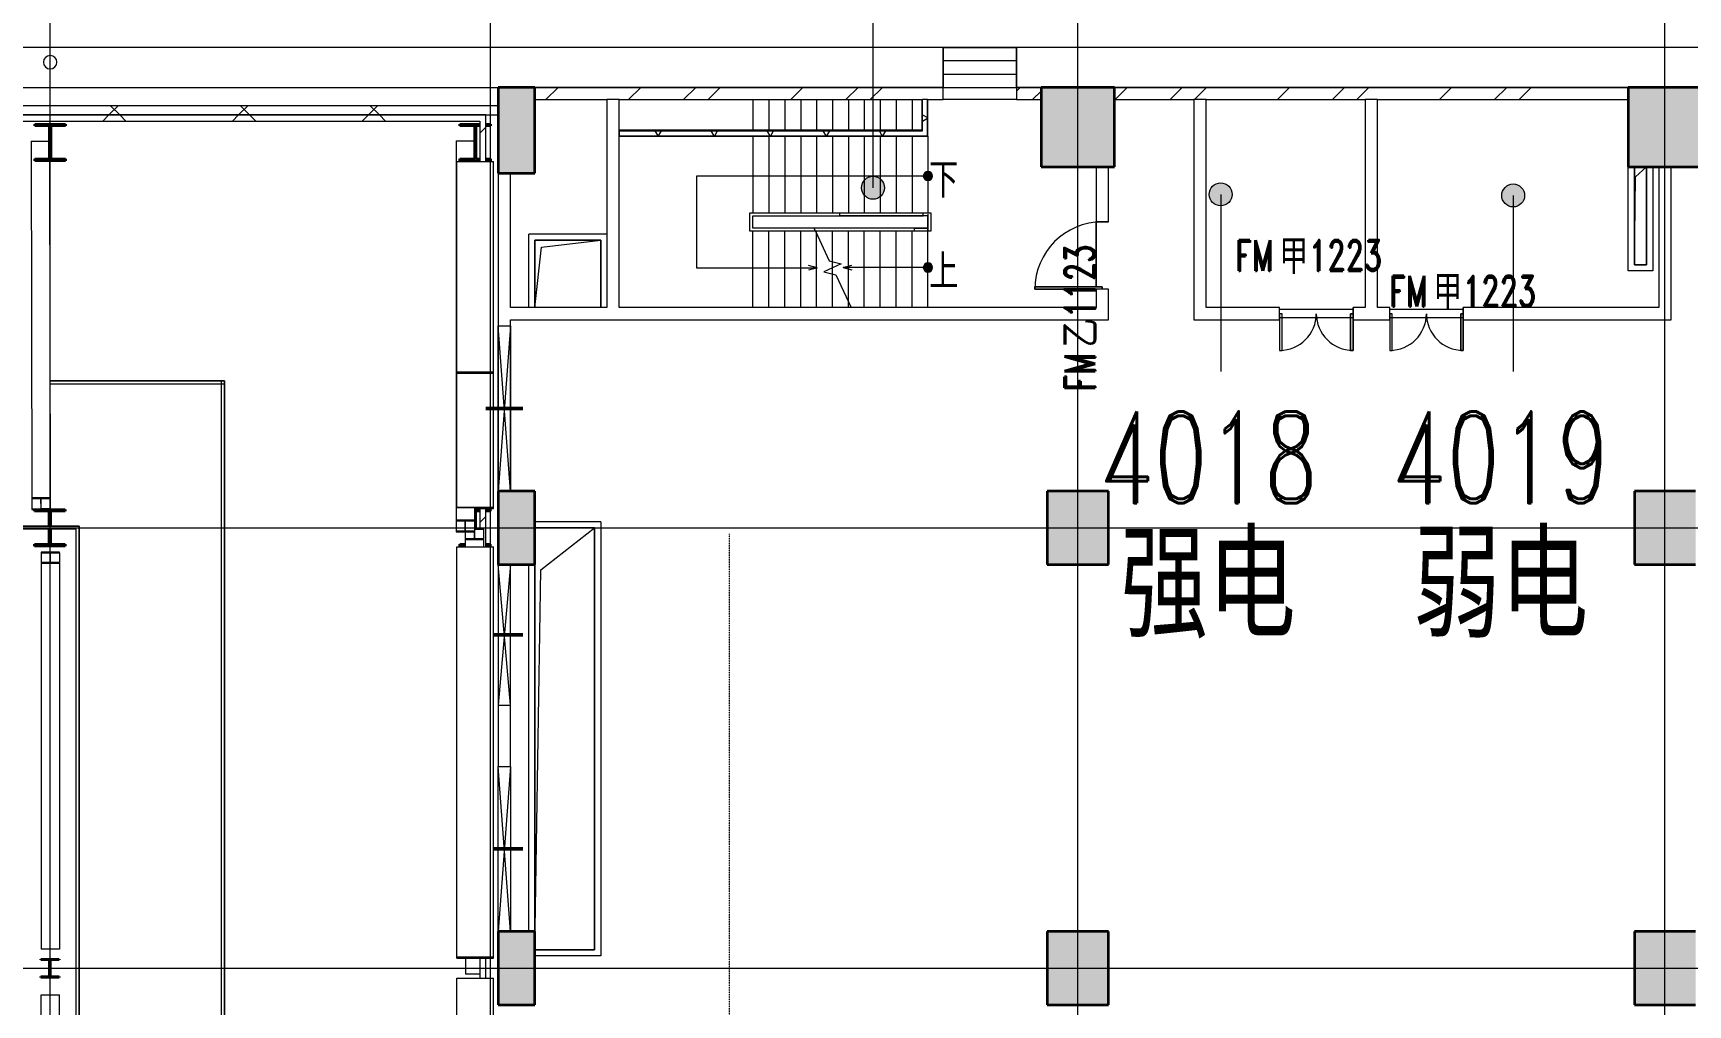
# Model space of a CAD drawing. Header units: millimetres. Extents: x -30000 to 430621, y -31706 to 192400.
# Drawn here: x 237321 to 264375, y 143400 to 159287 of the extents above; entities that cross this region are included whole.
import ezdxf

# ---------------------------------------------------------------- set-up
doc = ezdxf.new("R2010")
doc.units = ezdxf.units.MM
for name, pattern in [('Dash', [6.35, 3.175, -3.175]), ('架空线', [3.97, 2.38, -1.59]), ('轴网线', [22.04, 18.38, -1.83, 0, -1.83])]:
    doc.linetypes.add(name, pattern=pattern)
doc.layers.get('0').update_dxf_attribs({"color": 8})
for name, color, linetype, lineweight in [('A-ANNO-NOTE', 8, 'Continuous', 5), ('A-AREA-IDEN', 8, 'Continuous', 9), ('A-DETL', 8, 'Continuous', 18), ('A-DETL-GENF', 8, 'Continuous', 18), ('A-DOOR', 8, 'Continuous', 5), ('A-DOOR-IDEN', 8, 'Continuous', 9), ('A-DOOR-OPNG', 8, 'Continuous', 5), ('A-FLOR', 8, 'Continuous', 5), ('A-FLOR-HRAL', 8, 'Continuous', 5), ('A-GENM', 8, 'Continuous', 5), ('A-GLAZ', 8, 'Continuous', 5), ('A-WALL', 8, 'Continuous', 5), ('A-WALL-FNSH', 8, 'Continuous', 9), ('A-WALL-PATT', 8, 'Continuous', 9), ('P-PIPE', 8, 'Continuous', 5), ('S-BEAM', 8, 'Continuous', 5), ('S-COLS', 8, 'Continuous', 5), ('S-GRID', 8, 'Continuous', 9), ('S-STRS', 8, 'Continuous', 5), ('S-STRS-MBND', 8, 'Continuous', 5)]:
    doc.layers.add(name, color=color, linetype=linetype, lineweight=lineweight)
doc.styles.add('RomanD', font='romand__.ttf', dxfattribs={"width": 0.7, "height": 1500})
doc.styles.add('RomanD_1', font='romand__.ttf', dxfattribs={"width": 0.7, "height": 500})
doc.styles.add('仿宋', font='simfang.ttf', dxfattribs={"width": 0.7, "height": 500})
doc.styles.add('仿宋_2', font='simfang.ttf', dxfattribs={"width": 0.7, "height": 1500})
doc.styles.add('微软雅黑', font='Microsoft YaHei.ttf', dxfattribs={"width": 0.7, "height": 500})
pattern_1 = [(45, (-4e-09, 0), (-1060.66, 1060.66), []), (135, (-4e-09, 0), (-1060.66, -1060.66), [])]
pattern_2 = [(45, (-4e-09, 0), (-1325.825, 1325.825), []), (45, (-4e-09, 400), (-1325.825, 1325.825), []), (45, (-4e-09, 1300), (-1325.825, 1325.825), [1875, -625])]

# ---------------------------------------------------------------- blocks, each defined once
blk = doc.blocks.new('X-AR-F3-00-W-002_HLP2_rvt-1-LAY-4F-1_500-A')
at = {"layer": 'P-PIPE', "color": 96, "true_color": 0x007f00}
for start, end in [(0, 180), (180, 0)]:
    blk.add_arc((237600, 158811), 110, start, end, dxfattribs=at)
blk = doc.blocks.new('钢_梁_焊接H - H600X600X20X36-658872-LAY-4F-1_500-A')
at = {"layer": 'S-BEAM', "color": 8, "lineweight": 15, "true_color": 0x777777}
for p, q in [((244250, 157187), (244850, 157187)), ((244250, 153742), (244250, 157187)), ((244850, 153742), (244850, 157187)), ((244850, 153742), (244250, 153742)), ((244250, 153742), (244250, 153740)), ((244250, 153740), (244540, 153740)), ((244250, 153725), (244250, 153740)), ((244540, 153740), (244540, 153725)), ((244560, 153725), (244560, 153740)), ((244560, 153740), (244850, 153740)), ((244850, 153740), (244850, 153742)), ((244850, 153725), (244850, 153740))]:
    blk.add_line(p, q, dxfattribs=at)
blk = doc.blocks.new('钢_梁_焊接H - H600X600X20X36-658873-LAY-4F-1_500-A')
at = {"layer": 'S-BEAM', "color": 8, "lineweight": 15, "true_color": 0x777777}
for p, q in [((244250, 153725), (244850, 153725)), ((244250, 151531), (244250, 153725)), ((244850, 151531), (244850, 153725)), ((244850, 151531), (244250, 151531)), ((244250, 151531), (244250, 151530)), ((244250, 151530), (244540, 151530)), ((244535, 151513), (244850, 151513)), ((244540, 151530), (244540, 151514)), ((244560, 151514), (244560, 151530)), ((244560, 151530), (244850, 151530)), ((244850, 151514), (244560, 151514)), ((244850, 151530), (244850, 151531)), ((244850, 151514), (244850, 151531)), ((244850, 151513), (244850, 151514))]:
    blk.add_line(p, q, dxfattribs=at)
blk = doc.blocks.new('钢_梁_焊接H - H600X600X20X36-658874-LAY-4F-1_500-A')
at = {"layer": 'S-BEAM', "color": 8, "lineweight": 15, "true_color": 0x777777}
for p, q in [((244250, 150887), (244850, 150887)), ((244250, 144182), (244250, 150887)), ((244850, 144182), (244850, 150887)), ((244850, 144182), (244250, 144182)), ((244250, 144182), (244250, 144180)), ((244250, 144164), (244250, 144182)), ((244250, 144180), (244540, 144180)), ((244540, 144164), (244250, 144164)), ((244250, 144164), (244250, 144163)), ((244250, 144163), (244850, 144163)), ((244540, 144180), (244540, 144164)), ((244560, 144164), (244560, 144180)), ((244560, 144180), (244850, 144180)), ((244850, 144164), (244560, 144164)), ((244850, 144180), (244850, 144182)), ((244850, 144164), (244850, 144182)), ((244850, 144163), (244850, 144164))]:
    blk.add_line(p, q, dxfattribs=at)
blk = doc.blocks.new('钢_梁_焊接H - H600X600X20X36-658875-LAY-4F-1_500-A')
at = {"layer": 'S-BEAM', "color": 8, "lineweight": 15, "true_color": 0x777777}
for p, q in [((244250, 143837), (244850, 143837)), ((244250, 136982), (244250, 143837)), ((244850, 136982), (244850, 143837)), ((244850, 136982), (244250, 136982)), ((244250, 136982), (244250, 136980)), ((244250, 136964), (244250, 136982)), ((244250, 136980), (244540, 136980)), ((244540, 136964), (244250, 136964)), ((244250, 136964), (244250, 136963)), ((244250, 136963), (244850, 136963)), ((244540, 136980), (244540, 136964)), ((244560, 136964), (244560, 136980)), ((244560, 136980), (244850, 136980)), ((244850, 136964), (244560, 136964)), ((244850, 136980), (244850, 136982)), ((244850, 136964), (244850, 136982)), ((244850, 136963), (244850, 136964))]:
    blk.add_line(p, q, dxfattribs=at)
blk = doc.blocks.new('钢_柱_焊接H - H600X500X20X30-659261-LAY-4F-1_500-A')
at = {"layer": 'S-COLS', "lineweight": 15, "true_color": 0xdddddd}
blk.add_hatch(color=254, dxfattribs=at).paths.add_polyline_path([(-250, -300), (250, -300), (250, -270), (10, -270), (10, 270), (250, 270), (250, 300), (-250, 300), (-250, 270), (-10, 270), (-10, -270), (-250, -270)], flags=0)
at = {"layer": 'S-COLS', "color": 8, "lineweight": 35, "true_color": 0x777777}
for p, q in [((-250, 300), (250, 300)), ((-250, 270), (-250, 300)), ((250, 300), (250, 270)), ((-10, 270), (-250, 270)), ((-10, -270), (-10, 270)), ((10, 270), (10, -270)), ((250, 270), (10, 270)), ((-250, -270), (-10, -270)), ((-250, -300), (-250, -270)), ((10, -270), (250, -270)), ((250, -270), (250, -300)), ((250, -300), (-250, -300))]:
    blk.add_line(p, q, dxfattribs=at)
blk = doc.blocks.new('钢_柱_焊接H - H600X500X20X30-V10-LAY-4F-1_500-A')
at = {"layer": 'S-COLS', "lineweight": 15, "true_color": 0xdddddd}
h = blk.add_hatch(color=254, dxfattribs=at)
h.paths.add_polyline_path([(-10, -300), (75, -300), (75, -270), (10, -270), (10, 270), (75, 270), (75, 300), (-250, 300), (-250, 270), (-10, 270), (-10, -270), (-250, -270), (-250, -300)], flags=0)
h.paths.add_polyline_path([(250, -300), (250, -270), (175, -270), (175, -300)], flags=0)
h.paths.add_polyline_path([(175, 270), (250, 270), (250, 300), (175, 300), (175, 291)], flags=0)
at = {"layer": 'S-COLS', "color": 8, "lineweight": 35, "true_color": 0x777777}
for p, q in [((-250, 300), (75, 300)), ((-250, 270), (-250, 300)), ((175, 300), (250, 300)), ((250, 300), (250, 270)), ((-10, 270), (-250, 270)), ((-10, -270), (-10, 270)), ((10, 270), (10, -270)), ((75, 270), (10, 270)), ((250, 270), (175, 270)), ((-250, -270), (-10, -270)), ((-250, -300), (-250, -270)), ((10, -270), (75, -270)), ((173, -270), (250, -270)), ((250, -270), (250, -300)), ((75, -300), (-250, -300)), ((250, -300), (173, -300))]:
    blk.add_line(p, q, dxfattribs=at)
blk = doc.blocks.new('钢_柱_热轧H - HW300X300-659269-LAY-4F-1_500-A')
at = {"layer": 'S-COLS', "lineweight": 15, "true_color": 0xdddddd}
h = blk.add_hatch(color=254, dxfattribs=at)
h.paths.add_polyline_path([(5, -122), (5, 122), (-5, 122), (-5, -122)], flags=0)
h.paths.add_polyline_path([(9, -131), (5, -122), (-5, -131), (5, -131)], flags=0)
h.paths.add_polyline_path([(-150, -150), (150, -150), (150, -135), (-150, -135), (-150, -150)], flags=0)
h.paths.add_polyline_path([(5, 122), (5, 131), (-5, 129)], flags=0)
h.paths.add_polyline_path([(9, 131), (18, 135), (150, 135), (150, 150), (-150, 150), (-145, 135), (5, 132)], flags=0)
at = {"layer": 'S-COLS', "color": 8, "lineweight": 35, "true_color": 0x777777}
for p, q in [((-150, 150), (150, 150)), ((-150, 135), (-150, 150)), ((-18, 135), (-150, 135)), ((-5, -122), (-5, 122)), ((5, 122), (5, -122)), ((150, 135), (18, 135)), ((150, 150), (150, 135)), ((-150, -135), (-18, -135)), ((-150, -150), (-150, -135)), ((150, -150), (-150, -150)), ((18, -135), (150, -135)), ((150, -135), (150, -150))]:
    blk.add_line(p, q, dxfattribs=at)
for centre, start, end in [((-18, 122), 360, 90), ((18, 122), 90, 180), ((-18, -122), 270, 360), ((18, -122), 180, 270)]:
    blk.add_arc(centre, 13, start, end, dxfattribs=at)
blk = doc.blocks.new('钢_柱_焊接H - H600X500X20X30-V120-LAY-4F-1_500-A')
at = {"layer": 'S-COLS', "lineweight": 15, "true_color": 0xdddddd}
h = blk.add_hatch(color=254, dxfattribs=at)
h.paths.add_polyline_path([(250, -300), (250, -270), (180, -270), (180, -300)], flags=0)
h.paths.add_polyline_path([(-160, -300), (-160, -300), (-160, -270), (-250, -270), (-250, -300), (-160, -300)], flags=0)
h.paths.add_polyline_path([(-10, -12), (10, -12), (15, 270), (80, 270), (80, 300), (-10, 300), (-10, -12)], flags=0)
h.paths.add_polyline_path([(250, 270), (250, 300), (180, 300), (180, 270)], flags=0)
at = {"layer": 'S-COLS', "color": 8, "lineweight": 35, "true_color": 0x777777}
for p, q in [((-10, 300), (80, 300)), ((180, 300), (250, 300)), ((250, 300), (250, 270)), ((10, 270), (10, -12)), ((80, 270), (10, 270)), ((250, 270), (180, 270)), ((-250, -270), (-160, -270)), ((-250, -300), (-250, -270)), ((180, -270), (250, -270)), ((250, -270), (250, -300)), ((-160, -300), (-250, -300)), ((250, -300), (180, -300))]:
    blk.add_line(p, q, dxfattribs=at)
blk = doc.blocks.new('钢_柱_焊接H - H600X500X20X30-V121-LAY-4F-1_500-A')
at = {"layer": 'S-COLS', "lineweight": 15, "true_color": 0xdddddd}
h = blk.add_hatch(color=254, dxfattribs=at)
h.paths.add_polyline_path([(155, -300), (250, -300), (250, -270), (10, -270), (10, -25), (-10, -25), (-10, -270), (-250, -270), (-250, -300), (10, -300)], flags=0)
h.paths.add_polyline_path([(5, 25), (10, 25), (10, 270), (250, 270), (250, 300), (-250, 298), (-250, 270), (-10, 270), (-10, 25), (4, 25)], flags=0)
at = {"layer": 'S-COLS', "color": 8, "lineweight": 35, "true_color": 0x777777}
for p, q in [((-250, 270), (-250, 298)), ((5, 300), (250, 300)), ((250, 300), (250, 270)), ((-10, 270), (-250, 270)), ((-10, 25), (-10, 270)), ((10, 270), (10, 25)), ((250, 270), (10, 270)), ((-250, -270), (-10, -270)), ((-250, -300), (-250, -270)), ((-10, -270), (-10, -25)), ((10, -25), (10, -270)), ((10, -270), (250, -270)), ((250, -270), (250, -300)), ((250, -300), (-250, -300))]:
    blk.add_line(p, q, dxfattribs=at)
blk = doc.blocks.new('钢_梁_焊接H - H300X300X10X15-658926-LAY-4F-1_500-A')
at = {"layer": 'S-BEAM', "color": 8, "lineweight": 15, "true_color": 0x777777}
for p, q in [((244385, 151133), (244385, 151017)), ((244530, 151017), (244385, 151017)), ((244385, 151017), (244385, 151008)), ((244385, 151008), (244685, 151008)), ((244385, 151008), (244385, 150887)), ((244530, 151143), (244530, 151017)), ((244685, 151188), (244535, 151188)), ((244540, 151017), (244540, 151179)), ((244540, 151179), (244685, 151179)), ((244685, 151017), (244540, 151017)), ((244685, 151179), (244685, 151188)), ((244685, 151179), (244685, 151017)), ((244685, 151008), (244685, 151017)), ((244685, 151008), (244685, 150887)), ((244390, 144164), (244390, 143904)), ((244625, 143904), (244390, 143904))]:
    blk.add_line(p, q, dxfattribs=at)
blk = doc.blocks.new('钢_梁_焊接H - H300X300X10X15-659055-LAY-4F-1_500-A')
at = {"layer": 'S-BEAM', "color": 8, "lineweight": 15, "true_color": 0x777777}
for p, q in [((244240, 157525), (244235, 151326)), ((244240, 157525), (244540, 157525)), ((244540, 157525), (244540, 157230)), ((244540, 157200), (244540, 157187)), ((244535, 151531), (244535, 151326)), ((244535, 151326), (244235, 151326)), ((244235, 151326), (244235, 151316)), ((244235, 151316), (244380, 151316)), ((244235, 151316), (244235, 151143)), ((244380, 151316), (244380, 151143)), ((244390, 151143), (244390, 151316)), ((244390, 151316), (244535, 151316)), ((244535, 151316), (244535, 151326)), ((244535, 151316), (244535, 151142)), ((244380, 151143), (244235, 151143)), ((244235, 151143), (244235, 151133)), ((244235, 151133), (244530, 151133)), ((244535, 151142), (244390, 151143))]:
    blk.add_line(p, q, dxfattribs=at)
blk = doc.blocks.new('钢_梁_焊接H - H300X300X10X15-658892-LAY-4F-1_500-A')
at = {"layer": 'S-BEAM', "color": 8, "lineweight": 15, "true_color": 0x777777}
for p, q in [((14250, 143565), (14550, 143565)), ((14250, 137446), (14250, 143565)), ((14550, 137446), (14550, 143565)), ((14550, 137446), (14250, 137446)), ((14250, 137446), (14250, 137436)), ((14250, 137436), (14395, 137436)), ((14250, 137267), (14250, 137436)), ((14395, 137436), (14395, 137267)), ((14405, 137267), (14405, 137436)), ((14405, 137436), (14550, 137436)), ((14550, 137436), (14550, 137446)), ((14550, 137267), (14550, 137436)), ((14395, 137267), (14250, 137267)), ((14250, 137267), (14250, 137258)), ((14250, 137258), (14550, 137258)), ((14550, 137267), (14405, 137267)), ((14550, 137258), (14550, 137267))]:
    blk.add_line(p, q, dxfattribs=at)
blk = doc.blocks.new('钢_梁_焊接H - H300X300X10X15-658893-LAY-4F-1_500-A')
at = {"layer": 'S-BEAM', "color": 8, "lineweight": 15, "true_color": 0x777777}
for p, q in [((14550, 150800), (14250, 150800)), ((14250, 150800), (14250, 150791)), ((14250, 150791), (14395, 150791)), ((14250, 150791), (14250, 150630)), ((14395, 150791), (14395, 150630)), ((14405, 150630), (14405, 150791)), ((14405, 150791), (14550, 150791)), ((14550, 150791), (14550, 150800)), ((14550, 150791), (14550, 150630)), ((14395, 150630), (14250, 150630)), ((14250, 150630), (14250, 150621)), ((14250, 150621), (14550, 150621)), ((14250, 150621), (14250, 144310)), ((14550, 150630), (14405, 150630)), ((14550, 150621), (14550, 150630)), ((14550, 150621), (14550, 144310)), ((14550, 144310), (14250, 144310))]:
    blk.add_line(p, q, dxfattribs=at)
blk = doc.blocks.new('钢_梁_焊接H - H300X300X10X15-V362-LAY-4F-1_500-A')
at = {"layer": 'S-BEAM', "color": 8, "lineweight": 15, "true_color": 0x777777}
for p, q in [((28490, 157522), (28790, 157522)), ((28490, 157522), (28499, 151688)), ((28791, 157200), (28799, 151689)), ((28799, 151689), (28499, 151688)), ((28499, 151688), (28499, 151679)), ((28499, 151679), (28644, 151679)), ((28499, 151679), (28500, 151507)), ((28645, 151508), (28500, 151507)), ((28500, 151507), (28500, 151498)), ((28644, 151679), (28645, 151508)), ((28655, 151508), (28654, 151679)), ((28654, 151679), (28799, 151679)), ((28800, 151508), (28655, 151508)), ((28799, 151679), (28799, 151689)), ((28799, 151679), (28800, 151508)), ((28800, 151498), (28800, 151508)), ((28500, 151498), (28800, 151498))]:
    blk.add_line(p, q, dxfattribs=at)
blk = doc.blocks.new('X-ST-F3-04-C-002_HLP2_rvt-1-LAY-4F-1_500-A')
at = {"color": 8, "lineweight": 15, "true_color": 0x777777}
for name, p in [('钢_柱_焊接H - H600X500X20X30-659261-LAY-4F-1_500-A', (237600, 157500)), ('钢_柱_焊接H - H600X500X20X30-V10-LAY-4F-1_500-A', (244550, 157500)), ('钢_梁_焊接H - H300X300X10X15-V362-LAY-4F-1_500-A', (208800, 0)), ('钢_梁_焊接H - H300X300X10X15-659055-LAY-4F-1_500-A', (0, 0)), ('钢_梁_焊接H - H600X600X20X36-658872-LAY-4F-1_500-A', (0, 0)), ('钢_梁_焊接H - H600X600X20X36-658873-LAY-4F-1_500-A', (0, 0)), ('钢_柱_焊接H - H600X500X20X30-V121-LAY-4F-1_500-A', (237595, 151200)), ('钢_柱_焊接H - H600X500X20X30-V120-LAY-4F-1_500-A', (244545, 151200)), ('钢_梁_焊接H - H300X300X10X15-658926-LAY-4F-1_500-A', (0, 0)), ('钢_梁_焊接H - H300X300X10X15-658893-LAY-4F-1_500-A', (223200, 0)), ('钢_梁_焊接H - H600X600X20X36-658874-LAY-4F-1_500-A', (0, 0)), ('钢_柱_热轧H - HW300X300-659269-LAY-4F-1_500-A', (237595, 144000)), ('钢_梁_焊接H - H600X600X20X36-658875-LAY-4F-1_500-A', (0, 0)), ('钢_梁_焊接H - H300X300X10X15-658892-LAY-4F-1_500-A', (223200, 0))]:
    blk.add_blockref(name, p, dxfattribs=at)
blk = doc.blocks.new('X-ST-F3-04-C-001_HLP2_rvt-1-LAY-4F-1_500-A')
at = {"layer": 'S-COLS', "true_color": 0xc0c0c0}
for points in [[(245158, 157000), (245525, 157000), (245525, 158400), (244925, 158400), (244925, 157000), (245125, 157000)], [(254700, 157100), (255000, 157100), (255000, 158400), (253800, 158400), (253800, 157100)], [(263500, 157100), (264600, 157100), (264600, 158400), (263400, 158400), (263400, 157100)], [(245525, 150600), (245525, 151800), (244925, 151800), (244925, 150600), (245257, 150600)], [(254900, 150600), (254900, 151800), (253900, 151800), (253900, 150600)], [(264500, 150600), (264500, 151800), (263500, 151800), (263500, 150600)], [(245525, 143400), (245525, 144600), (244925, 144600), (244925, 143400), (245510, 143400)], [(254900, 143400), (254900, 144600), (253900, 144600), (253900, 143400)], [(264500, 143400), (264500, 144600), (263500, 144600), (263500, 143400)]]:
    blk.add_hatch(color=9, dxfattribs=at).paths.add_polyline_path(points, flags=0)
at = {"layer": 'S-COLS', "color": 7, "lineweight": 35}
for p, q in [((245525, 158400), (244925, 158400)), ((244925, 158400), (244925, 157000)), ((245525, 157000), (245525, 158400)), ((255000, 158400), (253800, 158400)), ((253800, 158400), (253800, 157100)), ((255000, 157100), (255000, 158400)), ((264600, 158400), (263400, 158400)), ((263400, 158400), (263400, 157100)), ((244925, 157000), (245525, 157000)), ((253800, 157100), (255000, 157100)), ((263400, 157100), (264600, 157100)), ((245525, 151800), (244925, 151800)), ((244925, 151800), (244925, 150600)), ((245525, 150600), (245525, 151800)), ((254900, 151800), (253900, 151800)), ((253900, 151800), (253900, 150600)), ((254900, 150600), (254900, 151800)), ((264500, 151800), (263500, 151800)), ((263500, 151800), (263500, 150600)), ((244925, 150600), (245525, 150600)), ((253900, 150600), (254900, 150600)), ((263500, 150600), (264500, 150600)), ((245525, 144600), (244925, 144600)), ((244925, 144600), (244925, 143400)), ((245525, 143400), (245525, 144600)), ((254900, 144600), (253900, 144600)), ((253900, 144600), (253900, 143400)), ((254900, 143400), (254900, 144600)), ((264500, 144600), (263500, 144600)), ((263500, 144600), (263500, 143400)), ((244925, 143400), (245525, 143400)), ((253900, 143400), (254900, 143400)), ((263500, 143400), (264500, 143400))]:
    blk.add_line(p, q, dxfattribs=at)
blk = doc.blocks.new('栏杆扶手 - 栏杆扶手-1431204-LAY-4F-1_500-A')
at = {"layer": 'A-FLOR-HRAL', "lineweight": 15}
for p, q in [((249040, 156350), (250510, 156350)), ((249040, 156050), (249040, 156350)), ((249090, 156300), (250510, 156300)), ((249090, 156100), (249090, 156300)), ((249090, 156050), (249040, 156050)), ((249090, 156050), (249040, 156050)), ((249090, 156050), (249040, 156050)), ((250087, 156100), (249090, 156100)), ((250110, 156050), (249090, 156050))]:
    blk.add_line(p, q, dxfattribs=at)
blk = doc.blocks.new('顶部扶栏类型 - 顶部扶栏_内部_-1431212-LAY-4F-1_500-A')
at = {"layer": 'A-FLOR-HRAL', "lineweight": 15}
for p, q in [((250510, 156300), (250510, 156350)), ((250510, 156350), (251875, 156350)), ((251875, 156300), (250510, 156300)), ((251875, 156300), (251875, 156350)), ((251875, 156350), (252000, 156350)), ((251950, 156300), (251875, 156300)), ((251950, 156225), (251950, 156300)), ((251950, 156100), (251950, 156225)), ((252000, 156350), (252000, 156225)), ((252000, 156225), (252000, 156050)), ((252000, 156050), (251950, 156050))]:
    blk.add_line(p, q, dxfattribs=at)
blk = doc.blocks.new('顶部扶栏类型 - 顶部扶栏_内部_-V395-LAY-4F-1_500-A')
at = {"layer": 'A-FLOR-HRAL', "lineweight": 15}
for p, q in [((250510, 156350), (251875, 156350)), ((250510, 156300), (251875, 156300)), ((251875, 156350), (252000, 156350)), ((251950, 156325), (251950, 156225)), ((251950, 156225), (251950, 156100)), ((252000, 156350), (252000, 156225)), ((252000, 156225), (252000, 156050)), ((252000, 156050), (251950, 156050))]:
    blk.add_line(p, q, dxfattribs=at)
blk = doc.blocks.new('顶部扶栏类型 - 顶部扶栏_内部_-1431302-LAY-4F-1_500-A')
at = {"layer": 'A-FLOR-HRAL', "lineweight": 15}
for p, q in [((251733, 156050), (251733, 156100)), ((251733, 156100), (251950, 156100)), ((251950, 156050), (251733, 156050)), ((251950, 156100), (251950, 156050))]:
    blk.add_line(p, q, dxfattribs=at)
blk = doc.blocks.new('顶部扶栏类型 - 顶部扶栏_内部_-V396-LAY-4F-1_500-A')
at = {"layer": 'A-FLOR-HRAL', "lineweight": 15}
for p, q in [((250087, 156100), (250110, 156050)), ((251950, 156100), (250087, 156100)), ((251950, 156050), (250110, 156050)), ((251950, 156050), (251950, 156100))]:
    blk.add_line(p, q, dxfattribs=at)
blk = doc.blocks.new('下楼梯路径-D - 顺砌剖面-1884699-LAY-4F-1_500-A')
at = {"layer": 'A-DETL-GENF', "true_color": 0x808080}
blk.add_hatch(color=8, dxfattribs=at).paths.add_polyline_path([(844, 1086), (877, 1096), (897, 1108), (909, 1123), (919, 1161), (909, 1198), (882, 1226), (844, 1236), (807, 1226), (780, 1198), (772, 1180), (772, 1142), (780, 1123), (807, 1096), (835, 1088)], flags=0)
at = {"layer": 'A-DETL-GENF'}
for p, q in [((772, 1161), (-2941, 1161)), ((-2941, 1161), (-2941, -339)), ((844, 1161), (772, 1161)), ((-2941, -339), (-964, -339)), ((-964, -339), (-1109, -300)), ((-964, -339), (-1109, -378))]:
    blk.add_line(p, q, dxfattribs=at)
for start, end in [(0, 180), (180, 360)]:
    blk.add_arc((844, 1161), 75, start, end, dxfattribs=at)
blk = doc.blocks.new('上楼梯路径-B - 顺砌剖面-1883782-LAY-4F-1_500-A')
at = {"layer": 'A-DETL-GENF', "true_color": 0x808080}
blk.add_hatch(color=8, dxfattribs=at).paths.add_polyline_path([(0, -307), (38, -297), (65, -270), (75, -232), (72, -213), (53, -179), (19, -160), (-19, -160), (-53, -179), (-72, -213), (-72, -242), (-65, -270), (-37, -297)], flags=0)
at = {"layer": 'A-DETL-GENF'}
for p, q in [((-1388, -232), (-1243, -193)), ((-75, -232), (-1388, -232)), ((-1388, -232), (-1243, -271)), ((53, -232), (-70, -232))]:
    blk.add_line(p, q, dxfattribs=at)
for start, end in [(0, 180), (180, 360)]:
    blk.add_arc((0, -232), 75, start, end, dxfattribs=at)
blk = doc.blocks.new('AR-F3-00-STA-001_HLP2_rvt-1-LAY-4F-1_500-A')
at = {"layer": 'S-STRS', "lineweight": 15}
for p, q in [((249090, 158200), (249090, 157700)), ((249350, 158200), (249350, 157700)), ((249610, 158200), (249610, 157700)), ((249870, 158200), (249870, 157700)), ((250130, 158200), (250130, 157700)), ((250390, 158200), (250390, 157700)), ((250650, 158200), (250650, 157700)), ((250910, 158200), (250910, 157700)), ((251170, 158200), (251170, 157700)), ((251430, 158200), (251430, 157700)), ((251690, 158200), (251690, 157700)), ((249090, 157600), (249090, 156350)), ((249350, 157600), (249350, 156350)), ((249610, 157600), (249610, 156350)), ((249870, 157600), (249870, 156350)), ((250130, 157600), (250130, 156350)), ((250390, 157600), (250390, 156350)), ((250650, 157600), (250650, 156350)), ((250910, 157600), (250910, 156350)), ((251170, 157600), (251170, 156350)), ((251430, 157600), (251430, 156350)), ((251690, 157600), (251690, 156350)), ((251950, 157600), (251950, 157025)), ((251950, 157025), (251950, 157010)), ((251950, 157005), (251950, 156880)), ((251950, 156875), (251950, 156350)), ((254700, 155140), (254700, 156200)), ((249090, 154800), (249090, 156050)), ((249350, 154800), (249350, 156050)), ((249610, 154800), (249610, 156050)), ((249870, 154800), (249870, 156050)), ((250130, 156008), (250130, 156050)), ((250130, 154800), (250130, 156008)), ((250390, 155550), (250390, 156050)), ((250650, 154892), (250650, 156050)), ((250910, 154800), (250910, 156050)), ((251170, 154800), (251170, 156050)), ((251430, 154800), (251430, 156050)), ((251690, 154800), (251690, 156050)), ((251950, 155527), (251950, 156050)), ((250390, 155450), (250390, 155550)), ((250390, 155350), (250390, 155450)), ((250390, 154800), (250390, 155350)), ((251950, 155380), (251950, 155522)), ((251950, 154800), (251950, 155380)), ((250650, 154800), (250650, 154892))]:
    blk.add_line(p, q, dxfattribs=at)
at = {"layer": 'S-STRS', "linetype": '架空线', "lineweight": 15}
for p, q in [((249090, 158200), (249090, 157700)), ((249350, 158200), (249350, 157700)), ((249610, 158200), (249610, 157700)), ((249870, 158200), (249870, 157700)), ((250130, 158200), (250130, 157700)), ((250390, 158200), (250390, 157700)), ((250650, 158200), (250650, 157700)), ((250910, 158200), (250910, 157700)), ((251170, 158200), (251170, 157700)), ((251430, 158200), (251430, 157700)), ((251690, 158200), (251690, 157700)), ((249090, 157600), (249090, 156350)), ((249350, 157600), (249350, 156350)), ((249610, 157600), (249610, 156350)), ((249870, 157600), (249870, 156350)), ((250130, 157600), (250130, 156350)), ((250390, 157600), (250390, 156350)), ((250650, 157600), (250650, 156350)), ((250910, 157600), (250910, 156350)), ((251170, 157600), (251170, 156350)), ((251430, 157600), (251430, 156350)), ((251690, 157600), (251690, 156350)), ((251950, 157600), (251950, 157025)), ((251950, 157025), (251950, 157010)), ((251950, 157005), (251950, 156880)), ((251950, 156875), (251950, 156350)), ((249090, 154800), (249090, 156050)), ((249350, 154800), (249350, 156050)), ((249610, 154800), (249610, 156050)), ((249870, 154800), (249870, 156050)), ((250130, 156008), (250130, 156050)), ((250130, 154800), (250130, 156008)), ((250390, 155550), (250390, 156050)), ((250650, 154892), (250650, 156050)), ((250910, 154800), (250910, 156050)), ((251170, 154800), (251170, 156050)), ((251430, 154800), (251430, 156050)), ((251690, 154800), (251690, 156050)), ((251950, 155527), (251950, 156050)), ((250390, 155450), (250390, 155550)), ((250390, 155350), (250390, 155450)), ((250390, 154800), (250390, 155350)), ((251950, 155380), (251950, 155522)), ((251950, 154800), (251950, 155380)), ((250650, 154800), (250650, 154892))]:
    blk.add_line(p, q, dxfattribs=at)
at = {"layer": 'S-STRS-MBND', "lineweight": 15}
for p, q in [((250110, 156050), (250337, 155563)), ((250337, 155563), (250532, 155516)), ((250532, 155516), (250248, 155384)), ((250248, 155384), (250443, 155337)), ((250443, 155337), (250693, 154800))]:
    blk.add_line(p, q, dxfattribs=at)
at = {"lineweight": 15}
for name, p in [('下楼梯路径-D - 顺砌剖面-1884699-LAY-4F-1_500-A', (251106, 155789)), ('上楼梯路径-B - 顺砌剖面-1883782-LAY-4F-1_500-A', (251950, 155687))]:
    blk.add_blockref(name, p, dxfattribs=at)
at = {"color": 163, "lineweight": 15, "true_color": 0x667fcc}
for name in ['栏杆扶手 - 栏杆扶手-1431204-LAY-4F-1_500-A', '顶部扶栏类型 - 顶部扶栏_内部_-1431212-LAY-4F-1_500-A', '顶部扶栏类型 - 顶部扶栏_内部_-V395-LAY-4F-1_500-A', '顶部扶栏类型 - 顶部扶栏_内部_-V396-LAY-4F-1_500-A', '顶部扶栏类型 - 顶部扶栏_内部_-1431302-LAY-4F-1_500-A']:
    blk.add_blockref(name, (0, 0), dxfattribs=at)
at = {"layer": 'A-ANNO-NOTE', "color": 7, "lineweight": 15, "char_height": 500, "width": 673.42, "attachment_point": 1, "style": '仿宋'}
for s, insert in [('\\f仿宋|b0|i0|c134|p49|;\\W.7;下', (251971, 157153)), ('\\f仿宋|b0|i0|c134|p49|;\\W.7;上', (251971, 155658))]:
    blk.add_mtext(s, dxfattribs=dict(at, insert=insert))
blk = doc.blocks.new('顶部扶栏类型 - 顶部扶栏_内部_-3241377-LAY-4F-1_500-A')
at = {"layer": 'A-FLOR-HRAL'}
for p, q in [((187185, 151225), (238075, 151225)), ((238025, 151175), (187335, 151175)), ((238025, 115375), (238025, 151175)), ((238075, 151225), (238075, 115375))]:
    blk.add_line(p, q, dxfattribs=at)
blk = doc.blocks.new('顶部扶栏类型 - 顶部扶栏_内部_-V435-LAY-4F-1_500-A')
at = {"layer": 'A-FLOR-HRAL'}
for p, q in [((238075, 151225), (187185, 151225)), ((238025, 151175), (187335, 151175)), ((238025, 115375), (238025, 151175)), ((238075, 115375), (238075, 151225))]:
    blk.add_line(p, q, dxfattribs=at)
blk = doc.blocks.new('顶部扶栏类型 - 顶部扶栏_内部_-3241510-LAY-4F-1_500-A')
at = {"layer": 'A-FLOR-HRAL'}
for p, q in [((237596, 153600), (240450, 153600)), ((240450, 153550), (237596, 153550)), ((240450, 153600), (240450, 153550))]:
    blk.add_line(p, q, dxfattribs=at)
blk = doc.blocks.new('顶部扶栏类型 - 顶部扶栏_内部_-V440-LAY-4F-1_500-A')
at = {"layer": 'A-FLOR-HRAL'}
for p, q in [((240450, 153600), (237596, 153600)), ((240450, 153550), (237596, 153550)), ((240450, 153550), (240450, 153600))]:
    blk.add_line(p, q, dxfattribs=at)
blk = doc.blocks.new('顶部扶栏类型 - 顶部扶栏_内部_-3241665-LAY-4F-1_500-A')
at = {"layer": 'A-FLOR-HRAL'}
for p, q in [((240400, 153600), (240450, 153600)), ((240400, 117550), (240400, 153600)), ((240450, 153600), (240450, 117600))]:
    blk.add_line(p, q, dxfattribs=at)
blk = doc.blocks.new('顶部扶栏类型 - 顶部扶栏_内部_-V448-LAY-4F-1_500-A')
at = {"layer": 'A-FLOR-HRAL'}
for p, q in [((240400, 153600), (240450, 153600)), ((240400, 117550), (240400, 153600)), ((240450, 117600), (240450, 153600))]:
    blk.add_line(p, q, dxfattribs=at)
blk = doc.blocks.new('单扇窗 - XPYC1212-4534986-LAY-4F-1_500-A')
at = {"layer": 'A-GLAZ'}
for p, q in [((600, 330), (-600, 330)), ((-600, 330), (-600, -320)), ((600, -320), (600, 330)), ((600, 113), (-600, 113)), ((-600, -103), (600, -103)), ((-600, -320), (600, -320))]:
    blk.add_line(p, q, dxfattribs=at)
blk = doc.blocks.new('双扇平开防火门_带观察窗 - FM甲1223-4642656-LAY-4F-1_500-A')
at = {"layer": 'A-DOOR'}
for p, q in [((-600, 0), (-600, 600)), ((-600, 600), (-560, 600)), ((-600, 600), (-600, 400)), ((-560, 600), (-600, 600)), ((-560, 600), (-560, 0)), ((-560, 400), (-560, 600)), ((600, 600), (560, 600)), ((560, 600), (560, 0)), ((600, 600), (560, 600)), ((560, 600), (560, 400)), ((600, 0), (600, 600)), ((600, 400), (600, 600)), ((-600, 400), (-600, 200)), ((-560, 200), (-560, 400)), ((560, 400), (560, 200)), ((600, 200), (600, 400)), ((-600, 200), (-600, 100)), ((-560, 0), (-600, 0)), ((-600, 0), (-560, 0)), ((-560, 0), (-560, 200)), ((560, 200), (560, 0)), ((560, 0), (600, 0)), ((560, 0), (600, 0)), ((600, 100), (600, 200))]:
    blk.add_line(p, q, dxfattribs=at)
for centre, start, end in [((-600, 0), 0, 90), ((600, 0), 90, 180)]:
    blk.add_arc(centre, 600, start, end, dxfattribs=at)
at = {"layer": 'A-DOOR-OPNG'}
for p, q in [((-600, 100), (-600, -100)), ((-600, 70), (600, 70)), ((600, 100), (600, -100)), ((-600, -70), (600, -70))]:
    blk.add_line(p, q, dxfattribs=at)
blk = doc.blocks.new('单扇平开防火门_带观察窗 - FM乙1123-4703410-LAY-4F-1_500-A')
at = {"layer": 'A-DOOR'}
for p, q in [((510, -1100), (510, 0)), ((550, 0), (510, 0)), ((510, 0), (510, -700)), ((510, 0), (550, 0)), ((550, 0), (550, -1100)), ((550, -700), (550, -100)), ((510, -700), (510, -900)), ((550, -900), (550, -700)), ((510, -900), (510, -1100)), ((550, -1100), (550, -900)), ((550, -1100), (510, -1100)), ((510, -1100), (550, -1100))]:
    blk.add_line(p, q, dxfattribs=at)
blk.add_arc((550, 0), 1100, 180, 270, dxfattribs=at)
at = {"layer": 'A-DOOR-OPNG'}
for p, q in [((-550, 100), (-550, -100)), ((550, 99), (550, -100))]:
    blk.add_line(p, q, dxfattribs=at)
blk = doc.blocks.new('楼板洞口-A - F01-翻边100-4955235-LAY-4F-1_500-A')
at = {"layer": 'A-GENM'}
for p, q in [((-100, 0), (-100, 1200)), ((1175, 1200), (-100, 1200)), ((0, 0), (0, 1100)), ((0, 1100), (1075, 1100)), ((0, 1100), (0, 0)), ((1075, 1100), (0, 1100)), ((107.5, 990), (1075, 1100)), ((1075, 1100), (1075, 0)), ((1075, 0), (1075, 1100)), ((0, 0), (107.5, 990))]:
    blk.add_line(p, q, dxfattribs=at)
blk = doc.blocks.new('矩形墙洞-D - F01-4913042-LAY-4F-1_500-A')
at = {"layer": 'A-GENM'}
for p, q in [((-1225, 100), (1475, 100)), ((1475, -100), (-1225, 100)), ((-1225, -100), (1475, 100)), ((1475, 100), (1475, -100)), ((1475, -100), (-1225, -100))]:
    blk.add_line(p, q, dxfattribs=at)
at = {"layer": 'A-GENM', "color": 7, "lineweight": 50}
blk.add_line((125, 175.000104), (125, -300), dxfattribs=at)
blk = doc.blocks.new('矩形墙洞-D - F01-4913043-LAY-4F-1_500-A')
at = {"layer": 'A-GENM', "color": 7, "lineweight": 50}
blk.add_line((125, -175.000104), (125, 300), dxfattribs=at)
at = {"layer": 'A-GENM'}
for p, q in [((1275, 100), (-1025, 100)), ((1275, 100), (-1025, -100)), ((-1025, 100), (1275, -100)), ((1275, -100), (1275, 100)), ((-1025, -100), (1275, -100))]:
    blk.add_line(p, q, dxfattribs=at)
blk = doc.blocks.new('矩形墙洞-D - F01-V465-LAY-4F-1_500-A')
at = {"layer": 'A-GENM', "color": 7, "lineweight": 50}
blk.add_line((125, 300), (125, -300), dxfattribs=at)
at = {"layer": 'A-GENM'}
for p, q in [((-1225, 100), (1475, 100)), ((1475, -100), (-1225, 100)), ((-1225, -100), (1475, 100)), ((1475, 100), (1475, -100)), ((1475, -100), (-1225, -100))]:
    blk.add_line(p, q, dxfattribs=at)
blk = doc.blocks.new('楼板洞口-A - F01-翻边100-4955252-LAY-4F-1_500-A')
at = {"layer": 'A-GENM'}
for p, q in [((1075, 7000), (0, 7000)), ((0, 6900), (975, 6900)), ((975, 6900), (0, 6900)), ((97.5, 6210), (975, 6900)), ((975, 6900), (975, 0)), ((975, 0), (975, 6900)), ((1075, 7000), (1075, -100)), ((-100, 300), (-100, 6300)), ((0, 300), (0, 6300)), ((0, 6300), (0, 300)), ((0, 0), (97.5, 6210)), ((975, 0), (0, 0)), ((0, 0), (975, 0)), ((1075, -100), (0, -100))]:
    blk.add_line(p, q, dxfattribs=at)
blk = doc.blocks.new('楼板洞口-A - CO-翻边100mm-4954296-LAY-4F-1_500-A')
at = {"layer": 'A-GENM'}
for p, q in [((-100, -100), (-100, 1600)), ((0, 0), (0, 1600)), ((0, 1600), (0, 0)), ((0, 0), (20, 1440)), ((20, 1440), (200, 1600)), ((200, 1600), (200, 0)), ((200, 0), (200, 1600)), ((300, 1600), (300, -100)), ((200, 0), (0, 0)), ((0, 0), (200, 0)), ((300, -100), (-100, -100))]:
    blk.add_line(p, q, dxfattribs=at)

msp = doc.modelspace()

# ---------------------------------------------------------------- hatches: boundary and pattern name
at = {"layer": 'A-AREA-IDEN', "lineweight": 18}
h = msp.add_hatch(color=256, dxfattribs=at)
edge = h.paths.add_edge_path(flags=0)
edge.add_arc((251052.3, 156758.2), 187.5, 0, 360)
h = msp.add_hatch(color=256, dxfattribs=at)
edge = h.paths.add_edge_path(flags=0)
edge.add_arc((256736.4, 156650.9), 187.5, 0, 360)
h = msp.add_hatch(color=256, dxfattribs=at)
edge = h.paths.add_edge_path(flags=0)
edge.add_arc((261518.6, 156632.8), 187.5, 0, 360)
at = {"layer": 'A-WALL-PATT', "lineweight": 5}
h = msp.add_hatch(dxfattribs=at)
h.set_pattern_fill('FP_16', color=256, style=0, pattern_type=2)
h.set_pattern_definition(pattern_2)
h.paths.add_polyline_path([(251850, 158200), (252200, 158200), (252200, 158400), (245525, 158400), (245525, 158200), (250283.9, 158200)], flags=0)
h.paths.add_polyline_path([(253800, 158200), (253800, 158400), (253400, 158400), (253400, 158200), (253607.4, 158200)], flags=0)
h = msp.add_hatch(dxfattribs=at)
h.set_pattern_fill('FP_16', color=256, style=0, pattern_type=2)
h.set_pattern_definition(pattern_2)
h.paths.add_polyline_path([(255000, 158200), (263400, 158200), (263400, 158400), (255000, 158395.2), (255000, 158201.9)], flags=0)
h = msp.add_hatch(dxfattribs=at)
h.set_pattern_fill('FP_13', color=256, style=0, pattern_type=2)
h.set_pattern_definition(pattern_1)
h.paths.add_polyline_path([(150, 157950), (244925, 157950), (244925, 158100), (150, 158100), (150, 158075)], flags=0)
h = msp.add_hatch(dxfattribs=at)
h.set_pattern_fill('FP_10', color=256, angle=180, style=0, pattern_type=2)
h.set_pattern_definition([(90, (251950, 157900), (-793.75, 5e-14), []), (150, (251950, 157900), (-396.9, -687.4), []), (210, (251950, 157900), (396.9, -687.4), [])])
h.paths.add_polyline_path([(251941, 157609), (251941, 158200), (251859, 158200), (251859, 157609)], flags=0)
h = msp.add_hatch(dxfattribs=at)
h.set_pattern_fill('FP_13', color=256, style=0, pattern_type=2)
h.set_pattern_definition(pattern_1)
h.paths.add_polyline_path([(127313.6, 157850), (244625, 157850), (244625, 157950), (200, 157950), (200, 157850), (123990.1, 157850)], flags=0)
h = msp.add_hatch(dxfattribs=at)
h.set_pattern_fill('FP_13', color=256, style=0, pattern_type=2)
h.set_pattern_definition(pattern_1)
h.paths.add_polyline_path([(244725, 450), (244723.3, 1212.9), (244625, 1212.9), (244625, 450)], flags=0)
h.paths.add_polyline_path([(244699.7, 4679.9), (244725, 4679.9), (244719.6, 5013.7), (244690.1, 5013.7), (244690.9, 4679.9), (244699.3, 4679.9)], flags=0)
h.paths.add_polyline_path([(244685.7, 6887.1), (244725, 6887.1), (244725, 7000.5), (244685.5, 7000.5)], flags=0)
h.paths.add_polyline_path([(244625, 7033), (244659, 7033.2), (244659, 7389.6), (244625, 7389.6), (244625, 7033.2)], flags=0)
h.paths.add_polyline_path([(244699.3, 7400.5), (244725, 7400.5), (244725, 7512.5), (244685.2, 7512.5), (244690, 7400.5)], flags=0)
h.paths.add_polyline_path([(244695, 14236.7), (244725, 14236.7), (244725, 14562.6), (244625, 14562.6), (244625, 14236.7), (244695, 14236.7)], flags=0)
h.paths.add_polyline_path([(244700.2, 21436.7), (244725, 21436.7), (244725, 21762.9), (244685.1, 21762.9), (244690.1, 21436.7)], flags=0)
h.paths.add_polyline_path([(244725, 43036.3), (244725, 43363.1), (244625, 43363.1), (244625, 43036.3), (244674.7, 43036.3)], flags=0)
h.paths.add_polyline_path([(244725, 50087.2), (244725, 50729.7), (244690.2, 50729.7), (244695.2, 50087.2), (244700.4, 50087.2)], flags=0)
h.paths.add_polyline_path([(244725, 54342.3), (244725, 104057.7), (244692.7, 104057.7), (244693.1, 103566.4), (244625, 103566.3), (244625, 98230.1), (244693.2, 98230.1), (244692.8, 89595.6), (244693.2, 88969.9), (244625, 88969.9), (244626.3, 83967.9), (244693.3, 83967.8), (244690, 74432.1), (244625, 74432.1), (244625, 69430.1), (244693.2, 69430.1), (244692.6, 60995.8), (244693.2, 60169.9), (244625, 60169.9), (244625, 54833.7), (244693.1, 54833.6), (244695.2, 54342.3)], flags=0)
h.paths.add_polyline_path([(244725, 107670.2), (244725, 108313.3), (244690.4, 108313.3), (244695.3, 107670.2), (244699.8, 107670.2)], flags=0)
h.paths.add_polyline_path([(244625, 115037.4), (244725, 115037.4), (244725, 115363.7), (244625, 115363.7), (244625, 115131.1)], flags=0)
h.paths.add_polyline_path([(244725, 136637.1), (244725, 136963.3), (244625, 136963.3), (244625, 136852.1), (244690, 136852.1), (244695.8, 136637.1)], flags=0)
h.paths.add_polyline_path([(244694.3, 143837.4), (244725, 143837.4), (244725, 144163.3), (244625, 144163.3), (244625, 143837.4), (244694.3, 143837.4)], flags=0)
h.paths.add_polyline_path([(244685, 151512.9), (244625, 151512.9), (244625, 151187.6), (244685, 151187.6)], flags=0)
h.paths.add_polyline_path([(244725, 150887.5), (244725, 151512.9), (244685, 151512.9), (244690.1, 150887.5), (244715.3, 150887.5)], flags=0)
h.paths.add_polyline_path([(244724, 157187.1), (244725, 157187.1), (244725, 157950), (244625, 157950), (244625, 157187.1), (244723.3, 157187.1)], flags=0)
h = msp.add_hatch(dxfattribs=at)
h.set_pattern_fill('FP_11', color=256, angle=-180, style=0, pattern_type=2)
h.set_pattern_definition([(0, (249375, 157600), (0, 793.75), []), (60, (249375, 157600), (-687.4, 396.88), []), (120, (249375, 157600), (-687.4, -396.88), [])])
h.paths.add_polyline_path([(246960.4, 157609), (251859, 157609), (251859, 157691), (246900, 157691), (246900.6, 157609)], flags=0)

# ---------------------------------------------------------------- linework, layer by layer
at = {"layer": 'A-AREA-IDEN', "lineweight": 18}
for p, q in [((251052.3, 156758.2), (251052.3, 162138.9)), ((256736.4, 156650.9), (256736.4, 153752.3)), ((261518.6, 156632.8), (261518.6, 153752.3))]:
    msp.add_line(p, q, dxfattribs=at)
for centre in [(251052.3, 156758.2), (256736.4, 156650.9), (261518.6, 156632.8)]:
    msp.add_circle(centre, 187.5, dxfattribs=at)
at = {"layer": 'A-DETL', "linetype": 'Dash', "lineweight": 5}
msp.add_line((248700, 151100), (248700, 7300), dxfattribs=at)
at = {"layer": 'A-FLOR'}
msp.add_line((254700, 156200), (254700, 155140), dxfattribs=at)
at = {"layer": 'A-WALL'}
for p, q in [((252200, 159050), (253400, 159050)), ((246900, 158200), (246700, 158200)), ((251941, 158200), (251859, 158200)), ((253400, 158200), (252200, 158200)), ((256500, 158200), (256300, 158200)), ((259300, 158200), (259100, 158200)), ((244725, 157950), (200, 157950)), ((200, 157850), (244625, 157850)), ((244625, 157850), (244625, 157187.1)), ((244725, 157187.1), (244725, 157950)), ((246900, 157691), (246900, 157609)), ((246900, 157609), (246900, 157691)), ((244625, 151514), (244625, 151187.6)), ((244725, 150887.5), (244725, 151514)), ((244925, 144600), (244925, 147300)), ((245125, 147300), (245125, 144600)), ((244625, 144164.4), (244625, 143837.4)), ((244725, 143837.4), (244725, 144164.4))]:
    msp.add_line(p, q, dxfattribs=at)
at = {"layer": 'A-WALL', "lineweight": 9}
for p, q in [((245525, 158400), (252200, 158400)), ((252200, 158400), (245525, 158400)), ((252200, 158200), (252200, 158400)), ((253400, 158400), (253800, 158400)), ((253400, 158400), (253400, 158200)), ((253800, 158400), (253400, 158400)), ((255000, 158400), (263400, 158400)), ((263400, 158400), (255000, 158400)), ((244925, 158100), (0, 158100)), ((245525, 158200), (246700, 158200)), ((246700, 158200), (246700, 154800)), ((246900, 157691), (246900, 158200)), ((246900, 158200), (251859, 158200)), ((251859, 157691), (251859, 158200)), ((251941, 157609), (251941, 158200)), ((251941, 158200), (252200, 158200)), ((253400, 158200), (253800, 158200)), ((255000, 158200), (256300, 158200)), ((256300, 158200), (256300, 154600)), ((256500, 158200), (259100, 158200)), ((256500, 154800), (256500, 158200)), ((259100, 158200), (259100, 154800)), ((259300, 154800), (259300, 158200)), ((259300, 158200), (263400, 158200)), ((150, 157950), (244925, 157950)), ((246900, 157700), (246900, 157691)), ((246900, 157691), (251859, 157691)), ((246900, 157609), (246900, 157600)), ((246900, 157609), (251941, 157609)), ((246900, 154800), (246900, 157609)), ((244925, 157000), (244925, 151800)), ((245125, 154800), (245125, 157000)), ((254700, 157100), (254700, 156200)), ((254900, 156200), (254900, 157100)), ((263900, 157100), (263900, 154800)), ((264100, 154600), (264100, 157100)), ((254700, 156200), (254900, 156200)), ((254900, 155100), (254700, 155100)), ((254700, 155100), (254700, 154800)), ((254900, 154600), (254900, 155100)), ((246700, 154800), (245125, 154800)), ((254700, 154800), (246900, 154800)), ((257700, 154800), (256500, 154800)), ((257700, 154600), (257700, 154800)), ((259100, 154800), (258900, 154800)), ((258900, 154800), (258900, 154600)), ((259500, 154800), (259300, 154800)), ((259500, 154600), (259500, 154800)), ((263900, 154800), (260700, 154800)), ((260700, 154800), (260700, 154600)), ((245125, 154600), (254900, 154600)), ((245125, 151800), (245125, 154600)), ((256300, 154600), (257700, 154600)), ((258900, 154600), (259500, 154600)), ((260700, 154600), (264100, 154600)), ((244925, 150600), (244925, 147300)), ((245125, 147300), (245125, 150600)), ((244925, 147300), (245125, 147300))]:
    msp.add_line(p, q, dxfattribs=at)
at = {"layer": 'A-WALL-FNSH', "lineweight": 5}
for p, q in [((252200, 159050), (-300, 159050)), ((252200, 158400), (252200, 159050)), ((293100, 159050), (253400, 159050)), ((253400, 159050), (253400, 158400)), ((0, 158400), (244925, 158400)), ((251850, 158200), (251850, 157700)), ((251950, 157600), (251950, 158200)), ((251850, 157700), (246900, 157700)), ((246900, 157600), (251950, 157600))]:
    msp.add_line(p, q, dxfattribs=at)
at = {"layer": 'S-GRID', "linetype": '轴网线'}
for p, q in [((237600, -17706.2), (237600, 174400)), ((244800, -17706.2), (244800, 174400)), ((254400, -17706.2), (254400, 174400)), ((264000, -17706.2), (264000, 174400)), ((-16000, 158400), (308800, 158400)), ((-16000, 151200), (308800, 151200)), ((-16000, 144000), (308800, 144000))]:
    msp.add_line(p, q, dxfattribs=at)

# ---------------------------------------------------------------- block references
at = {"lineweight": 5}
for name in ['X-AR-F3-00-W-002_HLP2_rvt-1-LAY-4F-1_500-A', 'X-ST-F3-04-C-001_HLP2_rvt-1-LAY-4F-1_500-A', 'AR-F3-00-STA-001_HLP2_rvt-1-LAY-4F-1_500-A', 'X-ST-F3-04-C-002_HLP2_rvt-1-LAY-4F-1_500-A']:
    msp.add_blockref(name, (0, 0), dxfattribs=at)
at = {"layer": 'A-DOOR'}
for name, p, rotation in [('单扇平开防火门_带观察窗 - FM乙1123-4703410-LAY-4F-1_500-A', (254800, 155650), 269.9999999999996), ('双扇平开防火门_带观察窗 - FM甲1223-4642656-LAY-4F-1_500-A', (258300, 154700), 180), ('双扇平开防火门_带观察窗 - FM甲1223-4642656-LAY-4F-1_500-A', (260100, 154700), 180)]:
    msp.add_blockref(name, p, dxfattribs=dict(at, rotation=rotation))
at = {"layer": 'A-FLOR-HRAL'}
for name in ['顶部扶栏类型 - 顶部扶栏_内部_-3241510-LAY-4F-1_500-A', '顶部扶栏类型 - 顶部扶栏_内部_-V440-LAY-4F-1_500-A', '顶部扶栏类型 - 顶部扶栏_内部_-3241665-LAY-4F-1_500-A', '顶部扶栏类型 - 顶部扶栏_内部_-V448-LAY-4F-1_500-A', '顶部扶栏类型 - 顶部扶栏_内部_-3241377-LAY-4F-1_500-A', '顶部扶栏类型 - 顶部扶栏_内部_-V435-LAY-4F-1_500-A']:
    msp.add_blockref(name, (0, 0), dxfattribs=at)
at = {"layer": 'A-GENM'}
for name, p in [('楼板洞口-A - CO-翻边100mm-4954296-LAY-4F-1_500-A', (263500, 155500)), ('楼板洞口-A - F01-翻边100-4955235-LAY-4F-1_500-A', (245525, 154800)), ('楼板洞口-A - F01-翻边100-4955252-LAY-4F-1_500-A', (245525, 144300))]:
    msp.add_blockref(name, p, dxfattribs=at)
for name, p, rotation in [('矩形墙洞-D - F01-V465-LAY-4F-1_500-A', (245025, 153025), 90), ('矩形墙洞-D - F01-4913043-LAY-4F-1_500-A', (245025, 149575), 270), ('矩形墙洞-D - F01-4913042-LAY-4F-1_500-A', (245025, 145825), 89.9999999999998)]:
    msp.add_blockref(name, p, dxfattribs=dict(at, rotation=rotation))
at = {"layer": 'A-GLAZ', "rotation": 180}
msp.add_blockref('单扇窗 - XPYC1212-4534986-LAY-4F-1_500-A', (252800, 158730), dxfattribs=at)

# ---------------------------------------------------------------- texts
at = {"layer": 'A-AREA-IDEN', "char_height": 1500, "attachment_point": 1}
for s, insert, width, style in [('4018', (254734.4, 153102.6), 4826.159, 'RomanD'), ('4019', (259516.6, 153102.6), 4826.159, 'RomanD'), ('强电', (255097.9, 151068.5), 3928.269, '仿宋_2'), ('弱电', (259880.1, 151068.5), 3928.269, '仿宋_2')]:
    msp.add_mtext(s, dxfattribs=dict(at, insert=insert, width=width, style=style))
at = {"layer": 'A-DOOR-IDEN', "char_height": 500, "attachment_point": 1}
for s, insert, width, style in [('FM', (256975.1, 155902.4), 869.831, 'RomanD_1'), ('\\f微软雅黑|b0|i0|c134|p34|;\\W.7;甲', (257692.8, 155902.4), 589.24, '微软雅黑'), ('1223', (258179, 155902.4), 1683.544, 'RomanD_1'), ('FM', (259493.1, 155318.2), 869.831, 'RomanD_1'), ('\\f微软雅黑|b0|i0|c134|p34|;\\W.7;甲', (260210.8, 155318.2), 589.24, '微软雅黑'), ('1223', (260697, 155318.2), 1683.544, 'RomanD_1')]:
    msp.add_mtext(s, dxfattribs=dict(at, insert=insert, width=width, style=style))
at = {"layer": 'A-DOOR-IDEN', "char_height": 500, "attachment_point": 1, "rotation": 90}
for s, insert, width, style in [('1123', (254181.8, 154633.2), 1683.544, 'RomanD_1'), ('\\f微软雅黑|b0|i0|c134|p34|;\\W.7;乙', (254181.8, 154147.1), 589.24, '微软雅黑'), ('FM', (254181.8, 153429.4), 869.831, 'RomanD_1')]:
    msp.add_mtext(s, dxfattribs=dict(at, insert=insert, width=width, style=style))

doc.saveas('drawing.dxf')
